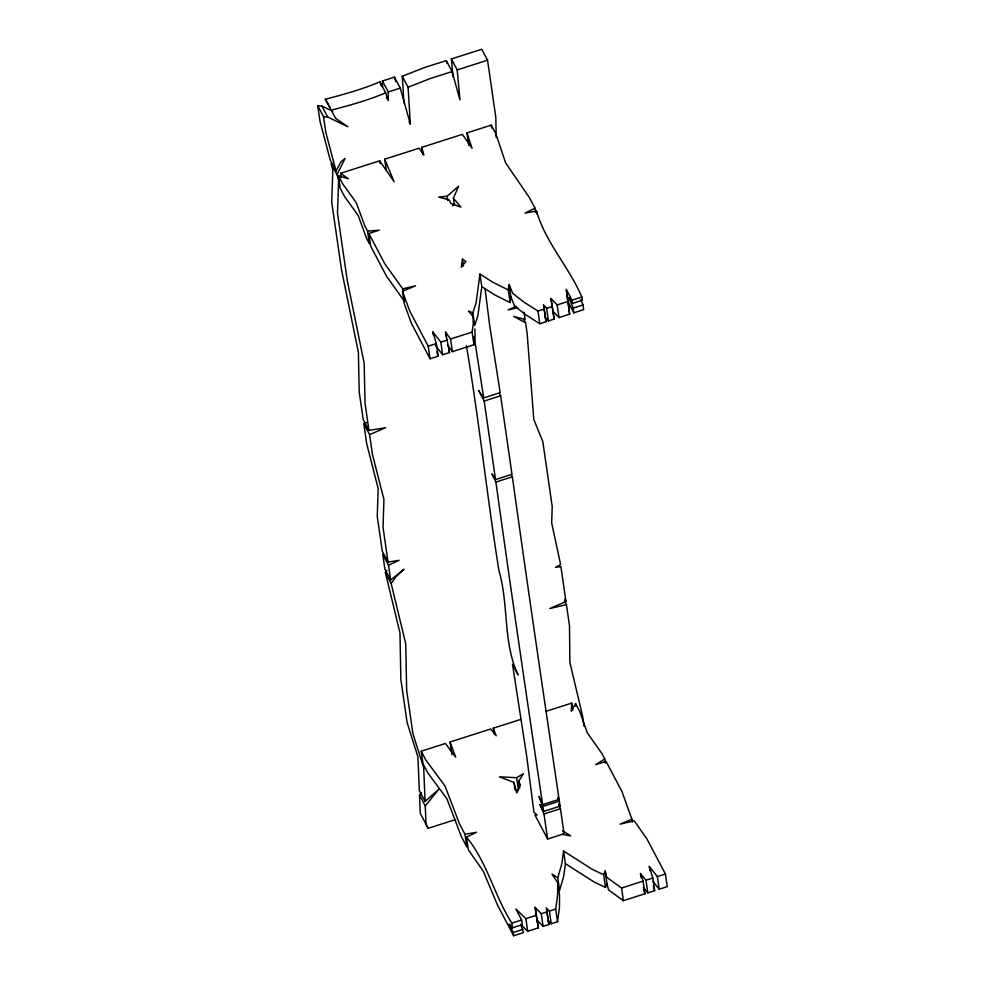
<?xml version="1.0" encoding="UTF-8"?>
<svg xmlns="http://www.w3.org/2000/svg" width="985" height="985" viewBox="0 0 985 985"><rect width="100%" height="100%" fill="white"/><g stroke="black" fill="none" stroke-linecap="round" stroke-linejoin="round"><path stroke-width="1.48" d="M565.39 863.648L594.25 882.08L605.479 887.386L603.657 874.754L592.428 869.447L563.568 851.015L565.39 863.648L563.666 876.441L559.591 890.44L557.769 877.807L552.006 874.126L557.695 882.695L557.608 895.033L555.712 909.081L557.547 921.714L551.231 923.733L548.165 920.544L548.904 924.484L543.104 926.331L536.973 919.953L535.138 907.32L541.27 913.698L543.104 926.331M545.752 711.404L571.756 703.093L571.275 711.182L575.585 703.586L579.722 711.441L587.269 732.729L601.933 753.562L604.753 758.93L605.369 763.141M447.375 344.799L452.386 351.645L473.957 344.75L472.123 332.117L473.292 323.412L472.972 316.357L468.417 311.026L472.862 312.873L474.696 325.518L477.897 315.594L481.8 286.684L479.966 274.052L492.734 282.202L508.272 289.935L510.095 302.567L494.568 294.835L481.8 286.684M479.966 274.052L476.063 302.949L472.862 312.873M473.957 344.75L475.127 336.045L474.807 328.99M508.272 289.935L509.048 284.173L512.729 293.37L523.921 302.112L537.958 311.075L539.78 323.708L546.096 321.689L543.572 305.104L546.601 308.305L548.436 320.938L554.223 319.091L550.997 298.553L557.165 304.931L558.987 317.564L569.65 314.153L568.049 301.853L573.836 312.824L583.674 309.672L582.997 304.968L580.83 299.625M510.095 302.567L510.883 296.805L509.257 285.576M563.568 851.015L561.832 863.808L557.769 877.807M557.547 921.714L559.443 907.665L559.529 895.328L557.695 882.695M462.47 259.092L461.288 267.206L465.88 261.456L462.47 259.092L463.479 266.11M603.657 874.754L605.159 871.011L606.711 877.29L621.547 888.039L623.382 900.672L644.941 893.777L643.106 881.144L640.496 873.535L645.988 880.221L647.822 892.866L654.656 890.674L652.833 878.041L649.324 866.468L657.352 876.588L659.174 889.221L667.264 886.648L665.429 874.003L646.997 839.048L634.241 820.862L620.021 824.125L631.89 819.261L621.966 791.546L606.046 761.368L595.703 764.668L604.753 758.93M605.479 887.386L606.982 883.643L605.159 871.011M455.624 819.532L428.106 828.336L426.025 824.174L425.274 805.915L439.014 789.022L425.089 801.458L423.71 767.808L412.912 733.64L406.657 690.46L405.758 643.894L391.156 583.489L395.933 576.878L403.998 569.231L390.651 579.993L388.509 565.242L399.097 560.317L388.053 562.053L383.054 527.554L383.928 499.42L372.502 454.75L369.584 434.644L385.627 427.675L368.969 430.396L365.016 403.111L364.154 363.231L347.274 280.59L337.486 213.031L338.618 180.821L336.981 174.616L345.144 158.363L340.773 162.045L336.045 171.058L330.258 160.087L319.99 121.266L317.736 105.691L321.886 106.048L332.684 111.231M453.408 198.133L458.628 186.202L447.19 196.2L438.682 197.086L449.111 199.856L451.044 203.513L460.82 207.145L453.408 198.133L454.43 205.151M518.566 781.351L523.478 773.668L516.633 777.694L499.469 776.833L513.961 782.472L516.817 792.937L520.499 785.008L518.566 781.351L519.587 788.369M425.089 801.458L419.302 790.487L417.923 756.825L407.125 722.67L400.87 679.49L399.972 632.924L385.369 572.519L386.957 570.315M428.106 828.336L420.238 813.204L419.487 794.944L421.321 792.691M452.447 205.828L454.738 203.833M535.138 907.32L538.339 927.858L527.677 931.268L520.696 924.521L523.491 932.61L513.653 935.75L497.499 905.104L483.303 871.257L468.343 849.809L466.508 837.164L476.494 832.276L464.994 834.295L459.49 823.866L444.974 785.932L425.914 760.161L421.198 751.223L445.442 743.466L455.686 757.169L450.046 742L490.653 729.023L496.181 735.77L493.288 728.174L520.536 719.469M468.798 145.534L466.964 132.901L491.219 125.144L495.935 134.083L505.613 162.845L529.511 197.788L535.015 208.217L525.005 213.068L536.529 211.098C545.604 242.667 569.071 266.972 581.839 297.039L582.307 300.265L572.47 303.417L568.837 297.421L573.159 308.12L573.836 312.824M516.091 306.286L508.112 310.004L517.716 307.64M388.053 562.053L382.266 551.083L377.267 516.583L378.142 488.449L366.715 443.779L363.81 423.673L366.482 422.516M523.663 319.165L525.596 322.821L527.16 333.644L533.808 419.536L542.784 441.452L552.216 506.573L551.674 523.01L560.637 564.664L555.454 567.298L560.921 566.658L565.981 601.552L549.864 608.508L566.424 604.655L569.502 625.844L569.859 662.376L582.48 715.504L584.019 726.117M452.386 351.645L450.564 339.012L445.54 332.167L449.517 352.568L442.671 354.748L440.837 342.115L432.883 331.97L436.318 343.568L438.153 356.201L430.063 358.786L411.631 323.819L404.306 303.897L402.471 291.264L415.535 285.81L402.705 288.839L384.753 263.697L368.846 233.507L379.188 230.195L367.553 231.069L364.733 225.713L356.361 202.861L342.521 183.579L338.384 175.724L348.296 178.777L340.662 173.274L379.656 160.814L394.098 181.732L384.704 159.201L419.13 148.193L423.919 155.174L421.752 147.356L462.359 134.366L472.037 148.255L466.964 132.901M403.948 102.871L402.286 76.264L424.239 67.645L446.291 60.59L452.078 71.56L459.946 99.867L457.188 69.923L451.401 58.952L481.763 49.25L487.55 60.22L495.824 117.363L496.144 137.26M409.083 121.746L410.376 124.184L408.073 87.234L430.026 78.615L452.078 71.56M317.736 105.691L323.523 116.661L327.66 117.018L347.914 126.745L335.762 118.471L325.346 99.263C343.863 94.314 362.16 89.438 379.853 81.829L385.64 92.799L388.336 100.704L388.25 91.962L382.463 80.992L394.48 77.15L400.267 88.133L410.376 124.184M331.12 110.234C349.65 105.284 367.947 100.408 385.64 92.799M388.25 91.962L400.267 88.133M457.188 69.923L487.55 60.22M402.471 291.264L409.797 311.186L428.229 346.154L436.318 343.568M440.837 342.115L447.683 339.936M450.564 339.012L472.123 332.117M537.958 311.075L544.274 309.056M546.601 308.305L552.388 306.458M557.165 304.931L567.828 301.521L566.227 289.208L572.002 300.191L572.47 303.417M572.002 300.191L581.839 297.039M573.159 308.12L582.997 304.968M499.223 393.126L500.626 395.785L512.003 474.302L495.541 479.56L484.164 401.043L478.562 390.417L483.709 397.915L500.171 392.658L489.68 325.555L485.026 288.494M484.164 401.043L500.626 395.785M512.36 476.789C527.283 584.425 543.141 691.926 559.098 799.389L542.637 804.659C526.679 697.183 510.821 589.683 495.898 482.059L512.36 476.789L511.055 474.081M559.357 801.137L560.083 806.173L543.621 811.443L542.895 806.407L559.357 801.137L557.842 797.739M560.453 808.697L564.073 833.753L547.623 839.023L543.991 813.967L560.453 808.697L558.717 804.634M466.508 837.164C487.415 862.552 494.285 895.55 511.818 923.117L521.656 919.965L522.346 924.669L512.508 927.821L509.196 924.041L513.185 932.524L513.653 935.75M521.656 919.965L515.881 908.995L525.842 918.636L536.505 915.225M541.27 913.698L547.069 911.851L546.33 907.911L549.396 911.1L551.231 923.733M549.396 911.1L555.712 909.081M621.547 888.039L643.106 881.144M645.988 880.221L652.833 878.041M657.352 876.588L665.429 874.003M513.185 932.524L523.023 929.384M515.611 790.179L518.467 790.327L516.633 777.694M562.226 834.344L570.684 835.92L562.521 830.798M525.596 322.821L513.702 316.419L525.116 319.497L524.045 312.159M539.78 323.708L525.756 314.744L514.552 306.015L510.883 296.805M623.382 900.672L608.545 889.923L606.982 883.643M558.987 317.564L552.831 311.186L550.997 298.553M543.572 305.104L545.394 317.736L548.436 320.938M643.242 887.276L647.822 892.866M652.932 881.353L659.174 889.221M435.604 345.723L442.671 354.748M404.527 301.472L386.588 276.329L370.668 246.139L368.846 233.507M495.541 479.56L491.971 473.908L495.898 482.059M325.346 99.263L329.975 107.5M402.286 76.264L408.073 87.234M386.415 97.047L387.696 99.485M321.886 106.048L327.66 117.018M564.688 599.114L565.981 601.552M564.504 600.998L566.424 604.655M336.981 174.616L331.194 163.633L332.844 169.851L331.699 202.06L341.487 269.607L358.38 352.261L359.229 392.141L363.194 419.425L368.969 430.396M363.81 423.673L369.584 434.644M558.852 803.846L560.083 806.173M543.621 811.443L539.94 804.462L543.991 813.967M547.623 839.023L534.978 815.038L537.096 815.063L533.956 812.268L526.618 755.655L512.508 664.259L518.159 674.971C502.769 642.712 508.925 604.728 498.952 570.684C486.898 495.812 479.19 420.336 466.385 345.587M388.509 565.242L382.722 554.272L384.864 569.01L390.651 579.993M385.369 572.519L391.156 583.489M419.487 794.944L425.274 805.915M542.895 806.407L538.992 796.372L540.937 801.31A7.831 1.354 72.3 0 0 542.637 804.659M379.853 81.829L381.207 85.781M643.636 889.972L644.941 893.777M653.351 886.328L654.656 890.674M436.86 351.854L438.153 356.201M394.48 77.15L395.687 81.484M446.291 60.59L447.079 63.422M448.803 349.983L449.517 352.568M336.045 171.058L325.776 132.236L323.523 116.661M545.394 317.736L546.096 321.689M553.065 312.504L554.223 319.091M536.973 919.953L538.339 927.858M474.179 336.858L483.709 397.915M566.424 290.612L569.65 314.153M649.324 866.468L649.94 870.678M640.496 873.535L641.112 877.746M631.89 819.261L632.296 822.069M536.529 211.098L536.936 213.905M535.015 208.217L535.631 212.428M575.585 703.586L575.991 706.393M491.219 125.144L491.626 127.951M571.756 703.093L572.765 710.111M447.19 196.2L447.793 200.411M547.069 911.851L548.904 924.484M546.54 909.315L547.956 919.14M513.961 782.472L514.97 789.49M421.752 147.356L422.774 154.374M445.54 332.167L446.156 336.377M525.842 918.636L527.677 931.268M493.288 728.174L494.101 733.788M432.883 331.97L433.289 334.777M428.229 346.154L430.063 358.786M511.818 923.117L512.508 927.821M384.704 159.201L386.329 170.43M402.705 288.839L403.308 293.05M403.924 297.261L404.33 300.068M379.656 160.814L380.062 163.621M464.994 834.295L466.828 846.928L461.325 836.499L446.796 798.564L427.736 772.794L423.021 763.855L421.198 751.223M450.046 742L451.881 754.633M367.553 231.069L369.387 243.701L366.568 238.345L358.183 215.493L344.356 196.212L340.207 188.357L338.384 175.724M340.662 173.274L341.266 177.485M451.401 58.952L453.051 76.916M382.463 80.992L382.525 86.815M559.098 799.389A7.831 1.354 72.3 0 1 558.187 797.825"/></g></svg>
